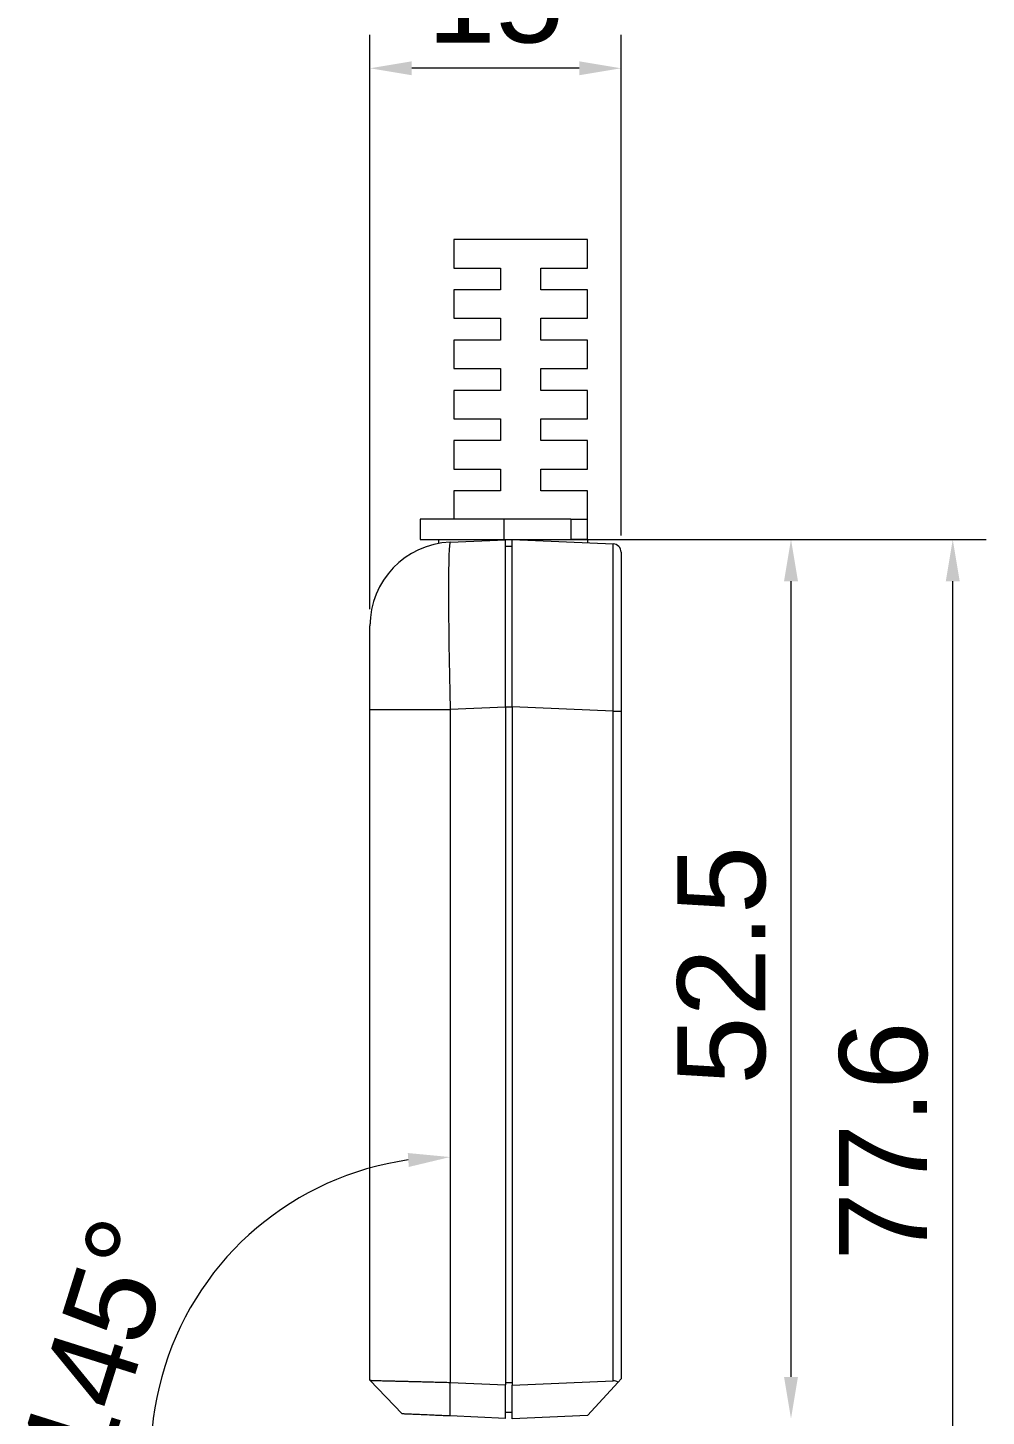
# Model space of a CAD drawing. Header units: millimetres. Extents: x -297 to 297, y -210 to 210.
# Drawn here: x 13.7 to 71, y -13.3 to 69.6 of the extents above; entities that cross this region are included whole.
import ezdxf

# ---------------------------------------------------------------- set-up
doc = ezdxf.new("R2010")
doc.units = ezdxf.units.MM
doc.layers.get('0').update_dxf_attribs({"lineweight": 20})
doc.layers.add('AM_5', color=3, linetype='Continuous', lineweight=25)
doc.styles.add('标准', font='')
doc.styles.get('标准').set_extended_font_data('arial')

msp = doc.modelspace()

# ---------------------------------------------------------------- hatches: boundary and pattern name
at = {"layer": 'AM_5'}
for points in [[(36.672, 67.58), (36.672, 66.747), (34.172, 67.163)], [(46.672, 67.58), (46.672, 66.747), (49.172, 67.163)], [(58.904, 36.533), (59.738, 36.533), (59.321, 39.033)], [(68.567, 36.533), (69.401, 36.533), (68.984, 39.033)], [(36.431, 2.396), (36.489, 1.564), (38.954, 2.155)], [(58.904, -10.967), (59.738, -10.967), (59.321, -13.467)]]:
    msp.add_hatch(color=7, dxfattribs=at).paths.add_polyline_path(points, flags=0)

# ---------------------------------------------------------------- linework, layer by layer
at = {"color": 7, "linetype": 'Continuous', "lineweight": 20}
for p, q in [((39.172, 56.933), (39.172, 55.233)), ((47.172, 56.933), (39.172, 56.933)), ((47.172, 55.233), (47.172, 56.933)), ((39.172, 55.233), (41.972, 55.233)), ((41.972, 55.233), (41.972, 53.933)), ((44.372, 55.233), (47.172, 55.233)), ((44.372, 53.933), (44.372, 55.233)), ((39.172, 53.933), (39.172, 52.233)), ((41.972, 53.933), (39.172, 53.933)), ((47.172, 53.933), (44.372, 53.933)), ((47.172, 52.233), (47.172, 53.933)), ((39.172, 52.233), (41.972, 52.233)), ((41.972, 52.233), (41.972, 50.933)), ((44.372, 52.233), (47.172, 52.233)), ((44.372, 50.933), (44.372, 52.233)), ((39.172, 50.933), (39.172, 49.233)), ((41.972, 50.933), (39.172, 50.933)), ((47.172, 50.933), (44.372, 50.933)), ((47.172, 49.233), (47.172, 50.933)), ((39.172, 49.233), (41.972, 49.233)), ((41.972, 49.233), (41.972, 47.933)), ((44.372, 49.233), (47.172, 49.233)), ((44.372, 47.933), (44.372, 49.233)), ((39.172, 47.933), (39.172, 46.233)), ((41.972, 47.933), (39.172, 47.933)), ((47.172, 47.933), (44.372, 47.933)), ((47.172, 46.233), (47.172, 47.933)), ((39.172, 46.233), (41.972, 46.233)), ((41.972, 46.233), (41.972, 44.933)), ((44.372, 46.233), (47.172, 46.233)), ((44.372, 44.933), (44.372, 46.233)), ((39.172, 44.933), (39.172, 43.233)), ((41.972, 44.933), (39.172, 44.933)), ((47.172, 44.933), (44.372, 44.933)), ((47.172, 43.233), (47.172, 44.933)), ((39.172, 43.233), (41.972, 43.233)), ((41.972, 43.233), (41.972, 41.933)), ((44.372, 43.233), (47.172, 43.233)), ((44.372, 41.933), (44.372, 43.233)), ((39.172, 41.933), (39.172, 40.233)), ((41.972, 41.933), (39.172, 41.933)), ((47.172, 41.933), (44.372, 41.933)), ((47.172, 40.233), (47.172, 41.933)), ((37.172, 40.233), (37.172, 39.033)), ((42.172, 40.233), (37.172, 40.233)), ((42.172, 40.233), (42.172, 39.033)), ((46.172, 40.233), (42.172, 40.233)), ((46.172, 40.233), (46.172, 39.033)), ((46.172, 40.233), (47.172, 40.233)), ((47.172, 39.033), (47.172, 40.233)), ((37.172, 39.033), (42.172, 39.033)), ((38.272, 39.033), (38.272, 38.794)), ((38.954, 38.871), (42.272, 39.016)), ((42.172, 39.033), (46.172, 39.033)), ((42.172, 39.033), (42.172, 39.011)), ((42.272, 29.025), (42.272, 39.016)), ((42.672, 29.043), (42.672, 39.033)), ((42.672, 39.033), (48.694, 38.77)), ((47.172, 39.033), (46.172, 39.033)), ((47.172, 39.033), (47.172, 38.837)), ((42.272, 38.633), (42.672, 38.633)), ((49.172, 38.271), (49.172, 28.78)), ((34.174, 34.015), (34.174, 34.022)), ((34.172, 28.88), (34.172, 33.876)), ((42.272, 29.025), (38.954, 28.88)), ((42.272, 29.043), (42.672, 29.043)), ((42.272, 29.025), (42.272, -11.444)), ((48.694, 28.78), (42.672, 29.043)), ((42.672, 29.043), (42.672, -11.465)), ((34.172, 28.88), (38.954, 28.88)), ((34.172, -11.174), (34.172, 28.88)), ((38.954, 28.88), (38.954, -11.299)), ((48.694, -11.202), (48.694, 28.78)), ((48.694, 28.78), (49.172, 28.78)), ((49.172, 28.78), (49.172, -11.09)), ((36.088, -13.179), (34.172, -11.174)), ((38.954, -13.305), (38.954, -11.299)), ((38.954, -11.299), (42.272, -11.444)), ((42.272, -11.296), (42.672, -11.296)), ((42.272, -13.449), (42.272, -11.444)), ((42.672, -11.465), (48.694, -11.202)), ((42.672, -13.467), (42.672, -11.465)), ((47.174, -13.27), (48.989, -11.289)), ((49.172, -11.09), (48.989, -11.289)), ((42.272, -13.067), (42.672, -13.067)), ((42.272, -13.449), (38.954, -13.305)), ((47.174, -13.27), (42.672, -13.467))]:
    msp.add_line(p, q, dxfattribs=at)
for centre, radius, start, end in [((39.172, 33.876), 5, 92.5, 180), ((48.672, 38.271), 0.5, 0, 87.5)]:
    msp.add_arc(centre, radius, start, end, dxfattribs=at)
for centre, major_axis, ratio, start_param, end_param in [((39.172, 28.871), (-0.218, 10), 0.021779, 0.000476, 1.569369), ((48.672, 28.762), (0.022, 10.009), 0.002175, 4.714201, 6.283185), ((48.672, -11.703), (0.365, 0.373), 0.916388, 0.130645, 0.774495)]:
    msp.add_ellipse(centre, major_axis=major_axis, ratio=ratio, start_param=start_param, end_param=end_param, dxfattribs=at)
for points, knots in [([(34.174, 34.021), (34.174, 34.022), (34.174, 34.025), (34.174, 34.008), (34.174, 34.002)], [0, 0, 0, 0, 129.06422, 212.821869, 212.821869, 212.821869, 212.821869]), ([(34.172, -11.174), (34.173, -11.174), (34.175, -11.174), (34.191, -11.174), (34.217, -11.175), (34.255, -11.177), (34.305, -11.178), (34.369, -11.18), (34.447, -11.183), (34.539, -11.185), (34.647, -11.189), (34.77, -11.192), (34.91, -11.196), (35.066, -11.2), (35.239, -11.205), (35.429, -11.21), (35.636, -11.215), (35.861, -11.221), (36.103, -11.227), (36.361, -11.234), (36.637, -11.24), (36.928, -11.248), (37.234, -11.255), (37.555, -11.263), (37.888, -11.272), (38.234, -11.28), (38.59, -11.289), (38.832, -11.296), (38.954, -11.299)], [0, 0, 0, 0, 76.959739, 155.931245, 236.914689, 319.910226, 404.917996, 491.93813, 580.970744, 672.015946, 765.073833, 860.144494, 957.228011, 1056.324456, 1157.433895, 1260.556388, 1365.691988, 1472.840745, 1582.0027, 1693.177891, 1806.366352, 1921.568111, 2038.783193, 2158.011618, 2279.253405, 2402.508566, 2527.777112, 2655.05905, 2655.05905, 2655.05905, 2655.05905]), ([(38.954, -13.305), (38.899, -13.302), (38.791, -13.297), (38.63, -13.29), (38.47, -13.283), (38.312, -13.277), (38.156, -13.27), (38.001, -13.263), (37.723, -13.251), (37.341, -13.234), (36.907, -13.215), (36.551, -13.2), (36.332, -13.19), (36.205, -13.185), (36.137, -13.182), (36.095, -13.18), (36.09, -13.18), (36.088, -13.179)], [0, 0, 0, 0, 60.460739, 120.671601, 180.820274, 241.095028, 301.682957, 362.768276, 424.530753, 637.397731, 848.589469, 1059.482101, 1272.499856, 1379.934482, 1485.758401, 1590.965566, 1696.567349, 1696.567349, 1696.567349, 1696.567349])]:
    msp.add_open_spline(points, degree=3, knots=knots, dxfattribs=at)
at = {"layer": 'AM_5', "color": 7, "linetype": 'Continuous', "lineweight": 15}
for p, q in [((34.172, 34.876), (34.172, 69.163)), ((49.172, 39.271), (49.172, 69.163)), ((46.672, 67.163), (36.672, 67.163)), ((43.672, 39.033), (61.321, 39.033)), ((43.672, 39.033), (70.984, 39.033)), ((59.321, 36.533), (59.321, -10.967)), ((68.984, -36.038), (68.984, 36.533))]:
    msp.add_line(p, q, dxfattribs=at)
msp.add_arc((38.954, -15.713), 17.868, 98.02311, 226.97689, dxfattribs=at)

# ---------------------------------------------------------------- texts
at = {"layer": 'AM_5', "color": 7, "insert": (41.672, 71.288), "char_height": 5.25, "width": 14.13338, "attachment_point": 5, "style": '标准'}
msp.add_mtext('15', dxfattribs=at)
at = {"layer": 'AM_5', "color": 7, "char_height": 5.25, "attachment_point": 5, "style": '标准'}
for s, insert, width, rotation in [('52.5', (55.196, 13.602), 27.34642, 90), ('77.6', (64.859, 3.117), 27.17835, 90), ('145%%D', (17.979, -9.1), 27.76258, 72.5)]:
    msp.add_mtext(s, dxfattribs=dict(at, insert=insert, width=width, rotation=rotation))

doc.saveas('drawing.dxf')
